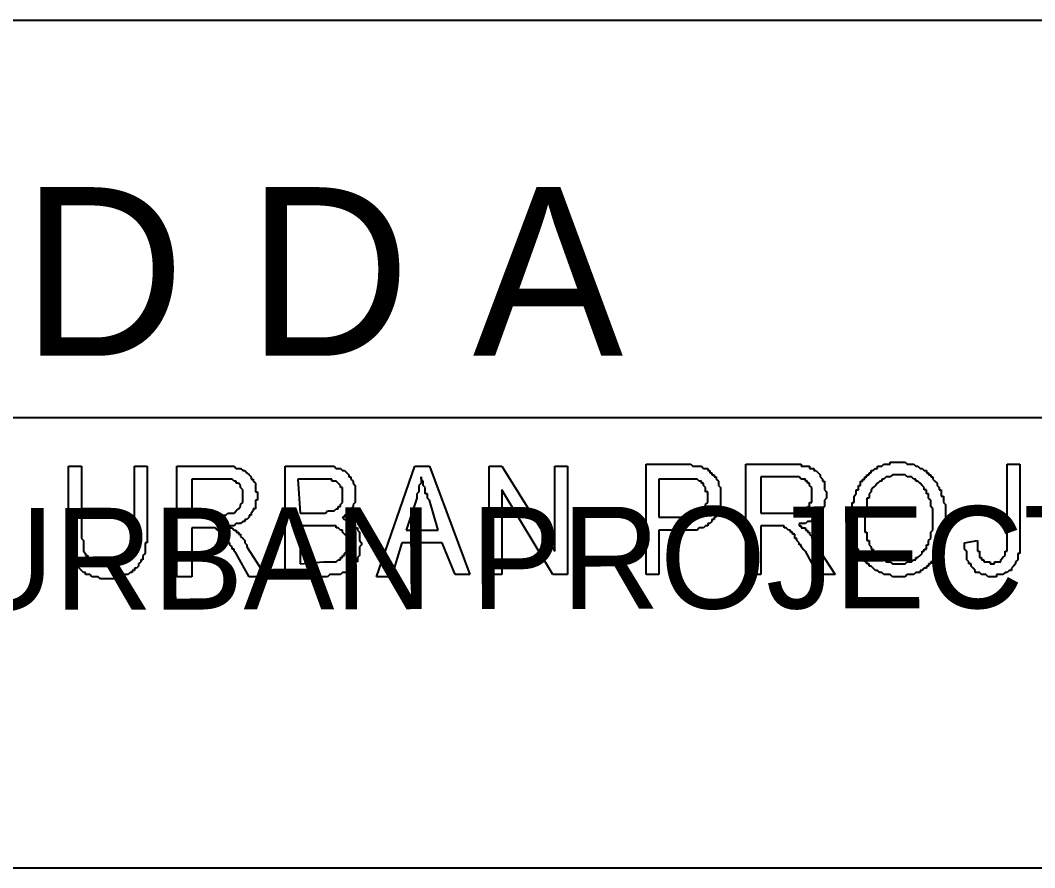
# Model space of a CAD drawing. Header units: millimetres. Extents: x 30 to 54214, y -4580 to 38782.
# Drawn here: x 48208 to 51019, y 36434 to 38782 of the extents above; entities that cross this region are included whole.
import ezdxf

# ---------------------------------------------------------------- set-up
doc = ezdxf.new("R2010")
doc.units = ezdxf.units.MM
doc.layers.add('A-ARCH-REF', color=8, linetype='CONTINUOUS')

msp = doc.modelspace()

# ---------------------------------------------------------------- linework, layer by layer
at = {"layer": 'A-ARCH-REF'}
for p, q in [((4121, 38781.7), (54214.3, 38781.7)), ((45617.3, 37681.3), (54214.3, 37681.3)), ((48341.8, 37369.4), (48341.8, 37546)), ((48341.8, 37546), (48377.1, 37546)), ((48377.1, 37546), (48377.1, 37369.4)), ((48524.2, 37546), (48559.5, 37546)), ((48524.2, 37369.4), (48524.2, 37546)), ((48559.5, 37546), (48559.5, 37369.4)), ((48641.9, 37240), (48641.9, 37546)), ((48641.9, 37546), (48765.4, 37546)), ((48765.4, 37546), (48771.3, 37546)), ((48771.3, 37546), (48777.2, 37546)), ((48777.2, 37546), (48783.1, 37546)), ((48783.1, 37546), (48789, 37546)), ((48789, 37546), (48794.9, 37546)), ((48794.9, 37546), (48800.7, 37546)), ((48800.7, 37546), (48806.6, 37540.1)), ((48806.6, 37540.1), (48812.5, 37540.1)), ((48812.5, 37540.1), (48818.4, 37540.1)), ((48818.4, 37540.1), (48824.3, 37534.2)), ((48824.3, 37534.2), (48830.2, 37534.2)), ((48830.2, 37534.2), (48836, 37528.3)), ((48942, 37240), (48942, 37546)), ((48942, 37546), (49047.9, 37546)), ((49047.9, 37546), (49053.8, 37546)), ((49053.8, 37546), (49059.6, 37546)), ((49059.6, 37546), (49065.5, 37546)), ((49065.5, 37546), (49071.4, 37546)), ((49071.4, 37546), (49077.3, 37546)), ((49077.3, 37546), (49083.2, 37540.1)), ((49083.2, 37540.1), (49089.1, 37540.1)), ((49089.1, 37540.1), (49095, 37540.1)), ((49095, 37540.1), (49100.8, 37534.2)), ((49100.8, 37534.2), (49106.7, 37534.2)), ((49106.7, 37534.2), (49112.6, 37528.3)), ((49195, 37240), (49300.9, 37546)), ((49300.9, 37546), (49342.1, 37546)), ((49342.1, 37546), (49453.9, 37245.9)), ((49506.9, 37245.9), (49506.9, 37546)), ((49506.9, 37546), (49542.2, 37546)), ((49542.2, 37546), (49689.3, 37310.6)), ((49689.3, 37310.6), (49689.3, 37546)), ((49689.3, 37546), (49724.6, 37546)), ((49724.6, 37546), (49724.6, 37245.9)), ((49942.3, 37245.9), (49942.3, 37551.9)), ((49942.3, 37551.9), (50042.3, 37551.9)), ((50042.3, 37551.9), (50048.2, 37551.9)), ((50048.2, 37551.9), (50054.1, 37551.9)), ((50054.1, 37551.9), (50060, 37551.9)), ((50060, 37551.9), (50065.9, 37551.9)), ((50065.9, 37551.9), (50071.8, 37546)), ((50071.8, 37546), (50077.6, 37546)), ((50077.6, 37546), (50083.5, 37546)), ((50083.5, 37546), (50089.4, 37546)), ((50089.4, 37546), (50095.3, 37546)), ((50095.3, 37546), (50101.2, 37540.1)), ((50101.2, 37540.1), (50107.1, 37540.1)), ((50107.1, 37540.1), (50112.9, 37540.1)), ((50112.9, 37540.1), (50112.9, 37534.2)), ((50112.9, 37534.2), (50118.8, 37534.2)), ((50118.8, 37534.2), (50118.8, 37528.3)), ((50218.9, 37245.9), (50218.9, 37551.9)), ((50218.9, 37551.9), (50342.4, 37551.9)), ((50342.4, 37551.9), (50348.3, 37551.9)), ((50348.3, 37551.9), (50354.2, 37551.9)), ((50354.2, 37551.9), (50360.1, 37551.9)), ((50360.1, 37551.9), (50366, 37551.9)), ((50366, 37551.9), (50371.9, 37551.9)), ((50371.9, 37551.9), (50371.9, 37546)), ((50371.9, 37546), (50377.7, 37546)), ((50377.7, 37546), (50383.6, 37546)), ((50383.6, 37546), (50389.5, 37546)), ((50389.5, 37546), (50395.4, 37546)), ((50395.4, 37546), (50395.4, 37540.1)), ((50395.4, 37540.1), (50401.3, 37540.1)), ((50401.3, 37540.1), (50407.2, 37540.1)), ((50407.2, 37540.1), (50407.2, 37534.2)), ((50407.2, 37534.2), (50413, 37534.2)), ((50413, 37534.2), (50418.9, 37528.3)), ((50566, 37528.3), (50566, 37534.2)), ((50566, 37534.2), (50571.9, 37534.2)), ((50571.9, 37534.2), (50577.8, 37540.1)), ((50577.8, 37540.1), (50583.7, 37540.1)), ((50583.7, 37540.1), (50583.7, 37546)), ((50583.7, 37546), (50589.6, 37546)), ((50589.6, 37546), (50595.5, 37546)), ((50595.5, 37546), (50601.3, 37551.9)), ((50601.3, 37551.9), (50607.2, 37551.9)), ((50607.2, 37551.9), (50613.1, 37551.9)), ((50613.1, 37551.9), (50619, 37551.9)), ((50619, 37551.9), (50619, 37557.7)), ((50619, 37557.7), (50624.9, 37557.7)), ((50624.9, 37557.7), (50630.8, 37557.7)), ((50630.8, 37557.7), (50636.7, 37557.7)), ((50636.7, 37557.7), (50642.5, 37557.7)), ((50642.5, 37557.7), (50648.4, 37557.7)), ((50648.4, 37557.7), (50654.3, 37557.7)), ((50654.3, 37557.7), (50660.2, 37557.7)), ((50660.2, 37557.7), (50666.1, 37551.9)), ((50666.1, 37551.9), (50672, 37551.9)), ((50672, 37551.9), (50677.8, 37551.9)), ((50677.8, 37551.9), (50683.7, 37551.9)), ((50683.7, 37551.9), (50689.6, 37546)), ((50689.6, 37546), (50695.5, 37546)), ((50695.5, 37546), (50701.4, 37540.1)), ((50701.4, 37540.1), (50707.3, 37540.1)), ((50707.3, 37540.1), (50713.1, 37534.2)), ((50713.1, 37534.2), (50719, 37534.2)), ((50719, 37534.2), (50719, 37528.3)), ((50942.6, 37340), (50942.6, 37551.9)), ((50942.6, 37551.9), (50977.9, 37551.9)), ((50977.9, 37551.9), (50977.9, 37345.9)), ((48765.4, 37510.7), (48683.1, 37510.7)), ((48683.1, 37510.7), (48683.1, 37410.6)), ((48771.3, 37510.7), (48765.4, 37510.7)), ((48777.2, 37510.7), (48771.3, 37510.7)), ((48783.1, 37510.7), (48777.2, 37510.7)), ((48789, 37510.7), (48783.1, 37510.7)), ((48794.9, 37510.7), (48789, 37510.7)), ((48800.7, 37504.8), (48794.9, 37510.7)), ((48806.6, 37504.8), (48800.7, 37504.8)), ((48806.6, 37498.9), (48806.6, 37504.8)), ((48836, 37528.3), (48841.9, 37522.4)), ((48841.9, 37522.4), (48847.8, 37516.5)), ((48847.8, 37516.5), (48847.8, 37510.7)), ((48847.8, 37510.7), (48853.7, 37510.7)), ((48853.7, 37510.7), (48853.7, 37504.8)), ((48853.7, 37504.8), (48859.6, 37498.9)), ((49036.1, 37510.7), (48977.3, 37510.7)), ((48977.3, 37510.7), (48983.2, 37416.5)), ((49042, 37510.7), (49036.1, 37510.7)), ((49047.9, 37510.7), (49042, 37510.7)), ((49053.8, 37510.7), (49047.9, 37510.7)), ((49059.6, 37510.7), (49053.8, 37510.7)), ((49065.5, 37510.7), (49059.6, 37510.7)), ((49071.4, 37510.7), (49065.5, 37510.7)), ((49071.4, 37504.8), (49071.4, 37510.7)), ((49077.3, 37504.8), (49071.4, 37504.8)), ((49083.2, 37504.8), (49077.3, 37504.8)), ((49089.1, 37498.9), (49083.2, 37504.8)), ((49112.6, 37528.3), (49118.5, 37522.4)), ((49118.5, 37522.4), (49118.5, 37516.5)), ((49118.5, 37516.5), (49124.4, 37516.5)), ((49124.4, 37516.5), (49124.4, 37510.7)), ((49124.4, 37510.7), (49130.3, 37504.8)), ((49130.3, 37504.8), (49130.3, 37498.9)), ((49318.6, 37510.7), (49318.6, 37516.5)), ((49318.6, 37516.5), (49318.6, 37510.7)), ((49324.4, 37504.8), (49318.6, 37510.7)), ((49318.6, 37510.7), (49318.6, 37504.8)), ((49318.6, 37504.8), (49318.6, 37498.9)), ((49324.4, 37498.9), (49324.4, 37504.8)), ((50048.2, 37510.7), (49977.6, 37510.7)), ((49977.6, 37510.7), (49977.6, 37404.7)), ((50054.1, 37510.7), (50048.2, 37510.7)), ((50060, 37510.7), (50054.1, 37510.7)), ((50065.9, 37510.7), (50060, 37510.7)), ((50071.8, 37510.7), (50065.9, 37510.7)), ((50077.6, 37510.7), (50071.8, 37510.7)), ((50083.5, 37510.7), (50077.6, 37510.7)), ((50089.4, 37504.8), (50083.5, 37510.7)), ((50095.3, 37504.8), (50089.4, 37504.8)), ((50095.3, 37498.9), (50095.3, 37504.8)), ((50118.8, 37528.3), (50124.7, 37528.3)), ((50124.7, 37528.3), (50124.7, 37522.4)), ((50124.7, 37522.4), (50130.6, 37522.4)), ((50130.6, 37522.4), (50130.6, 37516.5)), ((50130.6, 37516.5), (50136.5, 37516.5)), ((50136.5, 37516.5), (50136.5, 37510.7)), ((50136.5, 37510.7), (50142.4, 37504.8)), ((50142.4, 37504.8), (50142.4, 37498.9)), ((50342.4, 37516.5), (50260.1, 37516.5)), ((50260.1, 37516.5), (50260.1, 37416.5)), ((50348.3, 37516.5), (50342.4, 37516.5)), ((50354.2, 37516.5), (50348.3, 37516.5)), ((50360.1, 37516.5), (50354.2, 37516.5)), ((50366, 37516.5), (50360.1, 37516.5)), ((50371.9, 37510.7), (50366, 37516.5)), ((50377.7, 37510.7), (50371.9, 37510.7)), ((50383.6, 37510.7), (50377.7, 37510.7)), ((50383.6, 37504.8), (50383.6, 37510.7)), ((50389.5, 37504.8), (50383.6, 37504.8)), ((50389.5, 37498.9), (50389.5, 37504.8)), ((50418.9, 37528.3), (50424.8, 37522.4)), ((50424.8, 37522.4), (50424.8, 37516.5)), ((50424.8, 37516.5), (50430.7, 37510.7)), ((50430.7, 37510.7), (50430.7, 37504.8)), ((50430.7, 37504.8), (50436.6, 37504.8)), ((50436.6, 37504.8), (50436.6, 37498.9)), ((50536.6, 37498.9), (50536.6, 37504.8)), ((50536.6, 37504.8), (50542.5, 37504.8)), ((50542.5, 37504.8), (50542.5, 37510.7)), ((50542.5, 37510.7), (50548.4, 37510.7)), ((50548.4, 37510.7), (50548.4, 37516.5)), ((50548.4, 37516.5), (50554.3, 37516.5)), ((50554.3, 37516.5), (50554.3, 37522.4)), ((50554.3, 37522.4), (50560.2, 37522.4)), ((50560.2, 37522.4), (50560.2, 37528.3)), ((50560.2, 37528.3), (50566, 37528.3)), ((50589.6, 37504.8), (50583.7, 37498.9)), ((50595.5, 37504.8), (50589.6, 37504.8)), ((50601.3, 37510.7), (50595.5, 37510.7)), ((50595.5, 37510.7), (50595.5, 37504.8)), ((50607.2, 37516.5), (50601.3, 37510.7)), ((50613.1, 37516.5), (50607.2, 37516.5)), ((50619, 37516.5), (50613.1, 37516.5)), ((50624.9, 37522.4), (50619, 37516.5)), ((50630.8, 37522.4), (50624.9, 37522.4)), ((50636.7, 37522.4), (50630.8, 37522.4)), ((50642.5, 37522.4), (50636.7, 37522.4)), ((50648.4, 37522.4), (50642.5, 37522.4)), ((50654.3, 37522.4), (50648.4, 37522.4)), ((50660.2, 37522.4), (50654.3, 37522.4)), ((50666.1, 37516.5), (50660.2, 37522.4)), ((50672, 37516.5), (50666.1, 37516.5)), ((50677.8, 37516.5), (50672, 37516.5)), ((50683.7, 37510.7), (50677.8, 37516.5)), ((50689.6, 37510.7), (50683.7, 37510.7)), ((50689.6, 37504.8), (50689.6, 37510.7)), ((50695.5, 37504.8), (50689.6, 37504.8)), ((50701.4, 37498.9), (50695.5, 37504.8)), ((50719, 37528.3), (50724.9, 37528.3)), ((50724.9, 37528.3), (50724.9, 37522.4)), ((50724.9, 37522.4), (50730.8, 37522.4)), ((50730.8, 37522.4), (50730.8, 37516.5)), ((50730.8, 37516.5), (50736.7, 37516.5)), ((50736.7, 37516.5), (50736.7, 37510.7)), ((50736.7, 37510.7), (50742.6, 37504.8)), ((50742.6, 37504.8), (50748.5, 37498.9)), ((48812.5, 37498.9), (48806.6, 37498.9)), ((48818.4, 37493), (48812.5, 37498.9)), ((48818.4, 37487.1), (48818.4, 37493)), ((48824.3, 37481.2), (48818.4, 37487.1)), ((48824.3, 37475.4), (48824.3, 37481.2)), ((48824.3, 37469.5), (48824.3, 37475.4)), ((48859.6, 37498.9), (48859.6, 37493)), ((48859.6, 37493), (48859.6, 37487.1)), ((48859.6, 37487.1), (48859.6, 37481.2)), ((48859.6, 37481.2), (48859.6, 37475.4)), ((48859.6, 37475.4), (48865.5, 37475.4)), ((48865.5, 37475.4), (48865.5, 37469.5)), ((49095, 37493), (49089.1, 37498.9)), ((49095, 37487.1), (49095, 37493)), ((49100.8, 37487.1), (49095, 37487.1)), ((49100.8, 37481.2), (49100.8, 37487.1)), ((49100.8, 37475.4), (49100.8, 37481.2)), ((49100.8, 37469.5), (49100.8, 37475.4)), ((49130.3, 37498.9), (49136.1, 37493)), ((49136.1, 37493), (49136.1, 37487.1)), ((49136.1, 37487.1), (49136.1, 37481.2)), ((49136.1, 37481.2), (49136.1, 37475.4)), ((49136.1, 37475.4), (49136.1, 37469.5)), ((49312.7, 37475.4), (49306.8, 37469.5)), ((49318.6, 37498.9), (49312.7, 37493)), ((49312.7, 37493), (49312.7, 37487.1)), ((49312.7, 37487.1), (49312.7, 37481.2)), ((49312.7, 37481.2), (49312.7, 37475.4)), ((49324.4, 37493), (49324.4, 37498.9)), ((49330.3, 37487.1), (49324.4, 37493)), ((49330.3, 37481.2), (49330.3, 37487.1)), ((49330.3, 37475.4), (49330.3, 37481.2)), ((49330.3, 37469.5), (49330.3, 37475.4)), ((49683.4, 37245.9), (49542.2, 37481.2)), ((49542.2, 37481.2), (49542.2, 37245.9)), ((50101.2, 37498.9), (50095.3, 37498.9)), ((50101.2, 37493), (50101.2, 37498.9)), ((50107.1, 37487.1), (50101.2, 37493)), ((50107.1, 37481.2), (50107.1, 37487.1)), ((50107.1, 37475.4), (50107.1, 37481.2)), ((50112.9, 37475.4), (50107.1, 37475.4)), ((50112.9, 37469.5), (50112.9, 37475.4)), ((50142.4, 37498.9), (50142.4, 37493)), ((50142.4, 37493), (50148.2, 37487.1)), ((50148.2, 37487.1), (50148.2, 37481.2)), ((50148.2, 37481.2), (50148.2, 37475.4)), ((50148.2, 37475.4), (50148.2, 37469.5)), ((50395.4, 37498.9), (50389.5, 37498.9)), ((50395.4, 37493), (50395.4, 37498.9)), ((50401.3, 37487.1), (50395.4, 37493)), ((50401.3, 37481.2), (50401.3, 37487.1)), ((50401.3, 37475.4), (50401.3, 37481.2)), ((50401.3, 37469.5), (50401.3, 37475.4)), ((50436.6, 37498.9), (50436.6, 37493)), ((50436.6, 37493), (50436.6, 37487.1)), ((50436.6, 37487.1), (50436.6, 37481.2)), ((50436.6, 37481.2), (50442.5, 37475.4)), ((50442.5, 37475.4), (50442.5, 37469.5)), ((50524.8, 37475.4), (50524.8, 37481.2)), ((50524.8, 37481.2), (50530.7, 37481.2)), ((50524.8, 37469.5), (50524.8, 37475.4)), ((50530.7, 37487.1), (50530.7, 37493)), ((50530.7, 37493), (50536.6, 37493)), ((50530.7, 37481.2), (50530.7, 37487.1)), ((50536.6, 37493), (50536.6, 37498.9)), ((50566, 37475.4), (50560.2, 37469.5)), ((50571.9, 37487.1), (50566, 37481.2)), ((50566, 37481.2), (50566, 37475.4)), ((50577.8, 37493), (50571.9, 37487.1)), ((50583.7, 37498.9), (50577.8, 37493)), ((50707.3, 37493), (50701.4, 37498.9)), ((50713.1, 37487.1), (50707.3, 37493)), ((50713.1, 37481.2), (50713.1, 37487.1)), ((50719, 37481.2), (50713.1, 37481.2)), ((50719, 37475.4), (50719, 37481.2)), ((50719, 37469.5), (50719, 37475.4)), ((50748.5, 37498.9), (50748.5, 37493)), ((50748.5, 37493), (50754.3, 37487.1)), ((50754.3, 37487.1), (50754.3, 37481.2)), ((50754.3, 37481.2), (50760.2, 37481.2)), ((50760.2, 37481.2), (50760.2, 37475.4)), ((50760.2, 37475.4), (50760.2, 37469.5)), ((48818.4, 37440.1), (48824.3, 37445.9)), ((48824.3, 37463.6), (48824.3, 37469.5)), ((48824.3, 37457.7), (48824.3, 37463.6)), ((48824.3, 37451.8), (48824.3, 37457.7)), ((48824.3, 37445.9), (48824.3, 37451.8)), ((48865.5, 37451.8), (48859.6, 37451.8)), ((48859.6, 37451.8), (48859.6, 37445.9)), ((48859.6, 37445.9), (48859.6, 37440.1)), ((48865.5, 37469.5), (48865.5, 37463.6)), ((48865.5, 37463.6), (48865.5, 37457.7)), ((48865.5, 37457.7), (48865.5, 37451.8)), ((49095, 37440.1), (49100.8, 37445.9)), ((49100.8, 37463.6), (49100.8, 37469.5)), ((49100.8, 37457.7), (49100.8, 37463.6)), ((49100.8, 37451.8), (49100.8, 37457.7)), ((49100.8, 37445.9), (49100.8, 37451.8)), ((49136.1, 37445.9), (49130.3, 37440.1)), ((49136.1, 37469.5), (49136.1, 37463.6)), ((49136.1, 37463.6), (49136.1, 37457.7)), ((49136.1, 37457.7), (49136.1, 37451.8)), ((49136.1, 37451.8), (49136.1, 37445.9)), ((49306.8, 37457.7), (49277.4, 37369.4)), ((49306.8, 37469.5), (49306.8, 37463.6)), ((49306.8, 37463.6), (49306.8, 37457.7)), ((49336.2, 37469.5), (49330.3, 37469.5)), ((49336.2, 37463.6), (49336.2, 37469.5)), ((49336.2, 37457.7), (49336.2, 37463.6)), ((49342.1, 37451.8), (49336.2, 37457.7)), ((49365.6, 37369.4), (49342.1, 37451.8)), ((50107.1, 37440.1), (50112.9, 37445.9)), ((50112.9, 37463.6), (50112.9, 37469.5)), ((50112.9, 37457.7), (50112.9, 37463.6)), ((50112.9, 37451.8), (50112.9, 37457.7)), ((50112.9, 37445.9), (50112.9, 37451.8)), ((50148.2, 37469.5), (50148.2, 37463.6)), ((50148.2, 37463.6), (50148.2, 37457.7)), ((50148.2, 37457.7), (50148.2, 37451.8)), ((50148.2, 37451.8), (50148.2, 37445.9)), ((50148.2, 37445.9), (50148.2, 37440.1)), ((50395.4, 37440.1), (50395.4, 37445.9)), ((50395.4, 37445.9), (50401.3, 37445.9)), ((50401.3, 37463.6), (50401.3, 37469.5)), ((50401.3, 37457.7), (50401.3, 37463.6)), ((50401.3, 37451.8), (50401.3, 37457.7)), ((50401.3, 37445.9), (50401.3, 37451.8)), ((50442.5, 37457.7), (50436.6, 37451.8)), ((50436.6, 37451.8), (50436.6, 37445.9)), ((50436.6, 37445.9), (50436.6, 37440.1)), ((50442.5, 37469.5), (50442.5, 37463.6)), ((50442.5, 37463.6), (50442.5, 37457.7)), ((50513.1, 37440.1), (50513.1, 37445.9)), ((50513.1, 37445.9), (50519, 37445.9)), ((50519, 37463.6), (50524.8, 37469.5)), ((50519, 37457.7), (50519, 37463.6)), ((50519, 37451.8), (50519, 37457.7)), ((50519, 37445.9), (50519, 37451.8)), ((50560.2, 37457.7), (50554.3, 37457.7)), ((50554.3, 37457.7), (50554.3, 37451.8)), ((50554.3, 37451.8), (50554.3, 37445.9)), ((50554.3, 37445.9), (50554.3, 37440.1)), ((50560.2, 37469.5), (50560.2, 37463.6)), ((50560.2, 37463.6), (50560.2, 37457.7)), ((50724.9, 37469.5), (50719, 37469.5)), ((50724.9, 37463.6), (50724.9, 37469.5)), ((50724.9, 37457.7), (50724.9, 37463.6)), ((50730.8, 37451.8), (50724.9, 37457.7)), ((50730.8, 37445.9), (50730.8, 37451.8)), ((50730.8, 37440.1), (50730.8, 37445.9)), ((50760.2, 37469.5), (50760.2, 37463.6)), ((50760.2, 37463.6), (50766.1, 37463.6)), ((50766.1, 37463.6), (50766.1, 37457.7)), ((50766.1, 37457.7), (50766.1, 37451.8)), ((50766.1, 37451.8), (50766.1, 37445.9)), ((50766.1, 37445.9), (50772, 37440.1)), ((48800.7, 37416.5), (48806.6, 37422.4)), ((48806.6, 37422.4), (48812.5, 37428.3)), ((48812.5, 37428.3), (48818.4, 37434.2)), ((48818.4, 37434.2), (48818.4, 37440.1)), ((48853.7, 37422.4), (48847.8, 37416.5)), ((48859.6, 37428.3), (48853.7, 37428.3)), ((48853.7, 37428.3), (48853.7, 37422.4)), ((48859.6, 37440.1), (48859.6, 37434.2)), ((48859.6, 37434.2), (48859.6, 37428.3)), ((49053.8, 37416.5), (49059.6, 37422.4)), ((49059.6, 37422.4), (49065.5, 37422.4)), ((49065.5, 37422.4), (49071.4, 37422.4)), ((49071.4, 37422.4), (49077.3, 37422.4)), ((49077.3, 37422.4), (49083.2, 37428.3)), ((49083.2, 37428.3), (49089.1, 37428.3)), ((49089.1, 37428.3), (49089.1, 37434.2)), ((49089.1, 37434.2), (49095, 37434.2)), ((49095, 37434.2), (49095, 37440.1)), ((49124.4, 37422.4), (49118.5, 37422.4)), ((49118.5, 37422.4), (49118.5, 37416.5)), ((49130.3, 37434.2), (49124.4, 37428.3)), ((49124.4, 37428.3), (49124.4, 37422.4)), ((49130.3, 37440.1), (49130.3, 37434.2)), ((50095.3, 37416.5), (50101.2, 37422.4)), ((50101.2, 37428.3), (50107.1, 37434.2)), ((50101.2, 37422.4), (50101.2, 37428.3)), ((50107.1, 37434.2), (50107.1, 37440.1)), ((50148.2, 37434.2), (50142.4, 37428.3)), ((50142.4, 37428.3), (50142.4, 37422.4)), ((50142.4, 37422.4), (50142.4, 37416.5)), ((50148.2, 37440.1), (50148.2, 37434.2)), ((50366, 37416.5), (50371.9, 37422.4)), ((50371.9, 37422.4), (50377.7, 37422.4)), ((50377.7, 37422.4), (50383.6, 37428.3)), ((50383.6, 37428.3), (50389.5, 37428.3)), ((50389.5, 37428.3), (50389.5, 37434.2)), ((50389.5, 37434.2), (50395.4, 37434.2)), ((50395.4, 37434.2), (50395.4, 37440.1)), ((50430.7, 37422.4), (50424.8, 37422.4)), ((50424.8, 37422.4), (50424.8, 37416.5)), ((50436.6, 37434.2), (50430.7, 37428.3)), ((50430.7, 37428.3), (50430.7, 37422.4)), ((50436.6, 37440.1), (50436.6, 37434.2)), ((50513.1, 37434.2), (50513.1, 37440.1)), ((50513.1, 37428.3), (50513.1, 37434.2)), ((50513.1, 37422.4), (50513.1, 37428.3)), ((50513.1, 37416.5), (50513.1, 37422.4)), ((50554.3, 37434.2), (50548.4, 37428.3)), ((50548.4, 37428.3), (50548.4, 37422.4)), ((50548.4, 37422.4), (50548.4, 37416.5)), ((50554.3, 37440.1), (50554.3, 37434.2)), ((50730.8, 37434.2), (50730.8, 37440.1)), ((50736.7, 37428.3), (50730.8, 37434.2)), ((50736.7, 37422.4), (50736.7, 37428.3)), ((50736.7, 37416.5), (50736.7, 37422.4)), ((50772, 37440.1), (50772, 37434.2)), ((50772, 37434.2), (50772, 37428.3)), ((50772, 37428.3), (50772, 37422.4)), ((50772, 37422.4), (50772, 37416.5)), ((48683.1, 37410.6), (48759.5, 37410.6)), ((48759.5, 37410.6), (48765.4, 37410.6)), ((48765.4, 37410.6), (48771.3, 37410.6)), ((48771.3, 37410.6), (48777.2, 37410.6)), ((48777.2, 37410.6), (48783.1, 37416.5)), ((48783.1, 37416.5), (48789, 37416.5)), ((48789, 37416.5), (48794.9, 37416.5)), ((48794.9, 37416.5), (48800.7, 37416.5)), ((48824.3, 37393), (48818.4, 37387.1)), ((48830.2, 37393), (48824.3, 37393)), ((48836, 37398.9), (48830.2, 37398.9)), ((48830.2, 37398.9), (48830.2, 37393)), ((48841.9, 37404.7), (48836, 37398.9)), ((48847.8, 37410.6), (48841.9, 37410.6)), ((48841.9, 37410.6), (48841.9, 37404.7)), ((48847.8, 37416.5), (48847.8, 37410.6)), ((48983.2, 37416.5), (49042, 37416.5)), ((49042, 37416.5), (49047.9, 37416.5)), ((49047.9, 37416.5), (49053.8, 37416.5)), ((49106.7, 37404.7), (49100.8, 37404.7)), ((49100.8, 37404.7), (49106.7, 37398.9)), ((49112.6, 37410.6), (49106.7, 37410.6)), ((49106.7, 37410.6), (49106.7, 37404.7)), ((49106.7, 37398.9), (49112.6, 37398.9)), ((49118.5, 37416.5), (49112.6, 37416.5)), ((49112.6, 37416.5), (49112.6, 37410.6)), ((49112.6, 37398.9), (49118.5, 37398.9)), ((49118.5, 37398.9), (49118.5, 37393)), ((49118.5, 37393), (49124.4, 37393)), ((49124.4, 37393), (49124.4, 37387.1)), ((49977.6, 37404.7), (50048.2, 37404.7)), ((50048.2, 37404.7), (50054.1, 37404.7)), ((50054.1, 37404.7), (50060, 37404.7)), ((50060, 37404.7), (50065.9, 37404.7)), ((50065.9, 37404.7), (50071.8, 37404.7)), ((50071.8, 37404.7), (50077.6, 37410.6)), ((50077.6, 37410.6), (50083.5, 37410.6)), ((50083.5, 37410.6), (50089.4, 37410.6)), ((50089.4, 37410.6), (50089.4, 37416.5)), ((50089.4, 37416.5), (50095.3, 37416.5)), ((50124.7, 37393), (50118.8, 37387.1)), ((50130.6, 37398.9), (50124.7, 37398.9)), ((50124.7, 37398.9), (50124.7, 37393)), ((50136.5, 37404.7), (50130.6, 37404.7)), ((50130.6, 37404.7), (50130.6, 37398.9)), ((50142.4, 37416.5), (50136.5, 37410.6)), ((50136.5, 37410.6), (50136.5, 37404.7)), ((50260.1, 37416.5), (50336.5, 37416.5)), ((50336.5, 37416.5), (50342.4, 37416.5)), ((50342.4, 37416.5), (50348.3, 37416.5)), ((50348.3, 37416.5), (50354.2, 37416.5)), ((50354.2, 37416.5), (50360.1, 37416.5)), ((50360.1, 37416.5), (50366, 37416.5)), ((50389.5, 37393), (50383.6, 37387.1)), ((50395.4, 37393), (50389.5, 37393)), ((50401.3, 37393), (50395.4, 37393)), ((50407.2, 37398.9), (50401.3, 37398.9)), ((50401.3, 37398.9), (50401.3, 37393)), ((50413, 37404.7), (50407.2, 37398.9)), ((50418.9, 37410.6), (50413, 37404.7)), ((50424.8, 37416.5), (50418.9, 37410.6)), ((50513.1, 37410.6), (50513.1, 37416.5)), ((50513.1, 37404.7), (50513.1, 37410.6)), ((50513.1, 37398.9), (50513.1, 37404.7)), ((50513.1, 37393), (50513.1, 37398.9)), ((50513.1, 37387.1), (50513.1, 37393)), ((50548.4, 37416.5), (50548.4, 37410.6)), ((50548.4, 37410.6), (50548.4, 37404.7)), ((50548.4, 37404.7), (50548.4, 37398.9)), ((50548.4, 37398.9), (50548.4, 37393)), ((50548.4, 37393), (50548.4, 37387.1)), ((50736.7, 37410.6), (50736.7, 37416.5)), ((50736.7, 37404.7), (50736.7, 37410.6)), ((50736.7, 37398.9), (50736.7, 37404.7)), ((50736.7, 37393), (50736.7, 37398.9)), ((50736.7, 37387.1), (50736.7, 37393)), ((50772, 37416.5), (50772, 37410.6)), ((50772, 37410.6), (50772, 37404.7)), ((50772, 37404.7), (50772, 37398.9)), ((50772, 37398.9), (50772, 37393)), ((50772, 37393), (50772, 37387.1)), ((48341.8, 37363.6), (48341.8, 37369.4)), ((48341.8, 37357.7), (48341.8, 37363.6)), ((48377.1, 37369.4), (48377.1, 37363.6)), ((48377.1, 37363.6), (48377.1, 37357.7)), ((48524.2, 37363.6), (48524.2, 37369.4)), ((48524.2, 37357.7), (48524.2, 37363.6)), ((48559.5, 37369.4), (48559.5, 37363.6)), ((48559.5, 37363.6), (48559.5, 37357.7)), ((48724.2, 37375.3), (48683.1, 37375.3)), ((48683.1, 37375.3), (48683.1, 37240)), ((48730.1, 37375.3), (48724.2, 37375.3)), ((48736, 37375.3), (48730.1, 37375.3)), ((48741.9, 37375.3), (48736, 37375.3)), ((48747.8, 37375.3), (48741.9, 37375.3)), ((48753.7, 37369.4), (48747.8, 37375.3)), ((48759.5, 37369.4), (48753.7, 37369.4)), ((48759.5, 37363.6), (48759.5, 37369.4)), ((48765.4, 37363.6), (48759.5, 37363.6)), ((48771.3, 37357.7), (48765.4, 37363.6)), ((48794.9, 37381.2), (48789, 37381.2)), ((48789, 37381.2), (48789, 37375.3)), ((48789, 37375.3), (48794.9, 37375.3)), ((48800.7, 37381.2), (48794.9, 37381.2)), ((48794.9, 37375.3), (48800.7, 37369.4)), ((48806.6, 37387.1), (48800.7, 37381.2)), ((48800.7, 37369.4), (48806.6, 37369.4)), ((48812.5, 37387.1), (48806.6, 37387.1)), ((48806.6, 37369.4), (48806.6, 37363.6)), ((48806.6, 37363.6), (48812.5, 37363.6)), ((48818.4, 37387.1), (48812.5, 37387.1)), ((48812.5, 37363.6), (48812.5, 37357.7)), ((49042, 37381.2), (48983.2, 37381.2)), ((48983.2, 37381.2), (48983.2, 37275.3)), ((49047.9, 37381.2), (49042, 37381.2)), ((49053.8, 37381.2), (49047.9, 37381.2)), ((49059.6, 37381.2), (49053.8, 37381.2)), ((49065.5, 37381.2), (49059.6, 37381.2)), ((49071.4, 37381.2), (49065.5, 37381.2)), ((49077.3, 37381.2), (49071.4, 37381.2)), ((49083.2, 37381.2), (49077.3, 37381.2)), ((49083.2, 37375.3), (49083.2, 37381.2)), ((49089.1, 37375.3), (49083.2, 37375.3)), ((49095, 37369.4), (49089.1, 37375.3)), ((49100.8, 37369.4), (49095, 37369.4)), ((49100.8, 37363.6), (49100.8, 37369.4)), ((49106.7, 37357.7), (49100.8, 37363.6)), ((49124.4, 37387.1), (49130.3, 37387.1)), ((49130.3, 37387.1), (49130.3, 37381.2)), ((49130.3, 37381.2), (49136.1, 37381.2)), ((49136.1, 37381.2), (49136.1, 37375.3)), ((49136.1, 37375.3), (49142, 37375.3)), ((49142, 37375.3), (49142, 37369.4)), ((49142, 37369.4), (49147.9, 37363.6)), ((49147.9, 37363.6), (49147.9, 37357.7)), ((49277.4, 37369.4), (49365.6, 37369.4)), ((50048.2, 37369.4), (49977.6, 37369.4)), ((49977.6, 37369.4), (49977.6, 37245.9)), ((50054.1, 37369.4), (50048.2, 37369.4)), ((50060, 37369.4), (50054.1, 37369.4)), ((50065.9, 37369.4), (50060, 37369.4)), ((50071.8, 37369.4), (50065.9, 37369.4)), ((50077.6, 37369.4), (50071.8, 37369.4)), ((50083.5, 37369.4), (50077.6, 37369.4)), ((50089.4, 37375.3), (50083.5, 37369.4)), ((50095.3, 37375.3), (50089.4, 37375.3)), ((50101.2, 37375.3), (50095.3, 37375.3)), ((50107.1, 37381.2), (50101.2, 37375.3)), ((50112.9, 37381.2), (50107.1, 37381.2)), ((50118.8, 37387.1), (50112.9, 37387.1)), ((50112.9, 37387.1), (50112.9, 37381.2)), ((50301.2, 37381.2), (50260.1, 37381.2)), ((50260.1, 37381.2), (50260.1, 37245.9)), ((50307.1, 37381.2), (50301.2, 37381.2)), ((50313, 37381.2), (50307.1, 37381.2)), ((50318.9, 37381.2), (50313, 37381.2)), ((50324.8, 37381.2), (50318.9, 37381.2)), ((50324.8, 37375.3), (50324.8, 37381.2)), ((50330.7, 37375.3), (50324.8, 37375.3)), ((50336.5, 37369.4), (50330.7, 37375.3)), ((50342.4, 37369.4), (50336.5, 37369.4)), ((50342.4, 37363.6), (50342.4, 37369.4)), ((50348.3, 37363.6), (50342.4, 37363.6)), ((50348.3, 37357.7), (50348.3, 37363.6)), ((50371.9, 37387.1), (50366, 37387.1)), ((50366, 37387.1), (50366, 37381.2)), ((50366, 37381.2), (50371.9, 37381.2)), ((50377.7, 37387.1), (50371.9, 37387.1)), ((50371.9, 37381.2), (50371.9, 37375.3)), ((50371.9, 37375.3), (50377.7, 37375.3)), ((50383.6, 37387.1), (50377.7, 37387.1)), ((50377.7, 37375.3), (50383.6, 37375.3)), ((50383.6, 37375.3), (50383.6, 37369.4)), ((50383.6, 37369.4), (50389.5, 37369.4)), ((50389.5, 37369.4), (50389.5, 37363.6)), ((50389.5, 37363.6), (50395.4, 37363.6)), ((50395.4, 37363.6), (50395.4, 37357.7)), ((50513.1, 37381.2), (50513.1, 37387.1)), ((50513.1, 37375.3), (50513.1, 37381.2)), ((50513.1, 37369.4), (50513.1, 37375.3)), ((50513.1, 37363.6), (50513.1, 37369.4)), ((50513.1, 37357.7), (50513.1, 37363.6)), ((50548.4, 37387.1), (50548.4, 37381.2)), ((50548.4, 37381.2), (50548.4, 37375.3)), ((50548.4, 37375.3), (50548.4, 37369.4)), ((50548.4, 37369.4), (50548.4, 37363.6)), ((50548.4, 37363.6), (50554.3, 37363.6)), ((50554.3, 37363.6), (50554.3, 37357.7)), ((50730.8, 37363.6), (50736.7, 37369.4)), ((50730.8, 37357.7), (50730.8, 37363.6)), ((50736.7, 37381.2), (50736.7, 37387.1)), ((50736.7, 37375.3), (50736.7, 37381.2)), ((50736.7, 37369.4), (50736.7, 37375.3)), ((50772, 37387.1), (50772, 37381.2)), ((50772, 37381.2), (50772, 37375.3)), ((50772, 37375.3), (50772, 37369.4)), ((50772, 37369.4), (50772, 37363.6)), ((50772, 37363.6), (50772, 37357.7)), ((48341.8, 37351.8), (48341.8, 37357.7)), ((48341.8, 37345.9), (48341.8, 37351.8)), ((48341.8, 37340), (48341.8, 37345.9)), ((48341.8, 37334.1), (48341.8, 37340)), ((48347.6, 37328.2), (48341.8, 37334.1)), ((48377.1, 37357.7), (48377.1, 37351.8)), ((48377.1, 37351.8), (48377.1, 37345.9)), ((48377.1, 37345.9), (48382.9, 37340)), ((48382.9, 37340), (48382.9, 37334.1)), ((48382.9, 37334.1), (48382.9, 37328.2)), ((48518.3, 37345.9), (48524.2, 37351.8)), ((48518.3, 37340), (48518.3, 37345.9)), ((48518.3, 37334.1), (48518.3, 37340)), ((48518.3, 37328.2), (48518.3, 37334.1)), ((48524.2, 37351.8), (48524.2, 37357.7)), ((48559.5, 37334.1), (48553.6, 37334.1)), ((48553.6, 37334.1), (48553.6, 37328.2)), ((48559.5, 37357.7), (48559.5, 37351.8)), ((48559.5, 37351.8), (48559.5, 37345.9)), ((48559.5, 37345.9), (48559.5, 37340)), ((48559.5, 37340), (48559.5, 37334.1)), ((48777.2, 37351.8), (48771.3, 37357.7)), ((48777.2, 37345.9), (48777.2, 37351.8)), ((48783.1, 37340), (48777.2, 37345.9)), ((48783.1, 37334.1), (48783.1, 37340)), ((48789, 37334.1), (48783.1, 37334.1)), ((48789, 37328.2), (48789, 37334.1)), ((48812.5, 37357.7), (48818.4, 37357.7)), ((48818.4, 37357.7), (48818.4, 37351.8)), ((48818.4, 37351.8), (48824.3, 37345.9)), ((48824.3, 37345.9), (48830.2, 37340)), ((48830.2, 37340), (48830.2, 37334.1)), ((48830.2, 37334.1), (48836, 37328.2)), ((49112.6, 37351.8), (49106.7, 37357.7)), ((49112.6, 37345.9), (49112.6, 37351.8)), ((49112.6, 37340), (49112.6, 37345.9)), ((49112.6, 37334.1), (49112.6, 37340)), ((49112.6, 37328.2), (49112.6, 37334.1)), ((49147.9, 37357.7), (49147.9, 37351.8)), ((49147.9, 37351.8), (49147.9, 37345.9)), ((49147.9, 37345.9), (49147.9, 37340)), ((49147.9, 37340), (49153.8, 37334.1)), ((49153.8, 37334.1), (49153.8, 37328.2)), ((49265.6, 37334.1), (49236.2, 37240)), ((49377.4, 37334.1), (49265.6, 37334.1)), ((49412.7, 37245.9), (49377.4, 37334.1)), ((50354.2, 37357.7), (50348.3, 37357.7)), ((50354.2, 37351.8), (50354.2, 37357.7)), ((50354.2, 37345.9), (50354.2, 37351.8)), ((50360.1, 37345.9), (50354.2, 37345.9)), ((50360.1, 37340), (50360.1, 37345.9)), ((50366, 37334.1), (50360.1, 37340)), ((50366, 37328.2), (50366, 37334.1)), ((50395.4, 37357.7), (50401.3, 37351.8)), ((50401.3, 37351.8), (50401.3, 37345.9)), ((50401.3, 37345.9), (50407.2, 37345.9)), ((50407.2, 37345.9), (50407.2, 37340)), ((50407.2, 37340), (50413, 37334.1)), ((50413, 37334.1), (50413, 37328.2)), ((50513.1, 37351.8), (50513.1, 37357.7)), ((50519, 37351.8), (50513.1, 37351.8)), ((50519, 37345.9), (50519, 37351.8)), ((50519, 37340), (50519, 37345.9)), ((50519, 37334.1), (50519, 37340)), ((50524.8, 37328.2), (50519, 37334.1)), ((50554.3, 37357.7), (50554.3, 37351.8)), ((50554.3, 37351.8), (50554.3, 37345.9)), ((50554.3, 37345.9), (50554.3, 37340)), ((50554.3, 37340), (50560.2, 37340)), ((50560.2, 37340), (50560.2, 37334.1)), ((50560.2, 37334.1), (50560.2, 37328.2)), ((50724.9, 37340), (50730.8, 37345.9)), ((50724.9, 37334.1), (50724.9, 37340)), ((50724.9, 37328.2), (50724.9, 37334.1)), ((50730.8, 37351.8), (50730.8, 37357.7)), ((50730.8, 37345.9), (50730.8, 37351.8)), ((50766.1, 37334.1), (50760.2, 37328.2)), ((50772, 37357.7), (50766.1, 37351.8)), ((50766.1, 37351.8), (50766.1, 37345.9)), ((50766.1, 37345.9), (50766.1, 37340)), ((50766.1, 37340), (50766.1, 37334.1)), ((50824.9, 37334.1), (50860.3, 37340)), ((50824.9, 37328.2), (50824.9, 37334.1)), ((50860.3, 37340), (50860.3, 37334.1)), ((50860.3, 37334.1), (50860.3, 37328.2)), ((50942.6, 37334.1), (50942.6, 37340)), ((50942.6, 37328.2), (50942.6, 37334.1)), ((50977.9, 37345.9), (50977.9, 37340)), ((50977.9, 37340), (50977.9, 37334.1)), ((50977.9, 37334.1), (50977.9, 37328.2)), ((48347.6, 37322.4), (48347.6, 37328.2)), ((48347.6, 37316.5), (48347.6, 37322.4)), ((48347.6, 37310.6), (48347.6, 37316.5)), ((48347.6, 37304.7), (48347.6, 37310.6)), ((48382.9, 37328.2), (48382.9, 37322.4)), ((48382.9, 37322.4), (48382.9, 37316.5)), ((48382.9, 37316.5), (48382.9, 37310.6)), ((48382.9, 37310.6), (48388.8, 37304.7)), ((48512.4, 37310.6), (48518.3, 37316.5)), ((48512.4, 37304.7), (48512.4, 37310.6)), ((48518.3, 37322.4), (48518.3, 37328.2)), ((48518.3, 37316.5), (48518.3, 37322.4)), ((48553.6, 37328.2), (48553.6, 37322.4)), ((48553.6, 37322.4), (48553.6, 37316.5)), ((48553.6, 37316.5), (48553.6, 37310.6)), ((48553.6, 37310.6), (48553.6, 37304.7)), ((48794.9, 37322.4), (48789, 37328.2)), ((48794.9, 37316.5), (48794.9, 37322.4)), ((48800.7, 37316.5), (48794.9, 37316.5)), ((48800.7, 37310.6), (48800.7, 37316.5)), ((48806.6, 37304.7), (48800.7, 37310.6)), ((48836, 37328.2), (48836, 37322.4)), ((48836, 37322.4), (48889, 37240)), ((49106.7, 37304.7), (49112.6, 37310.6)), ((49112.6, 37322.4), (49112.6, 37328.2)), ((49112.6, 37316.5), (49112.6, 37322.4)), ((49112.6, 37310.6), (49112.6, 37316.5)), ((49153.8, 37328.2), (49147.9, 37322.4)), ((49147.9, 37322.4), (49147.9, 37316.5)), ((49147.9, 37316.5), (49147.9, 37310.6)), ((49147.9, 37310.6), (49147.9, 37304.7)), ((50371.9, 37328.2), (50366, 37328.2)), ((50371.9, 37322.4), (50371.9, 37328.2)), ((50377.7, 37316.5), (50371.9, 37322.4)), ((50383.6, 37310.6), (50377.7, 37316.5)), ((50418.9, 37245.9), (50383.6, 37310.6)), ((50413, 37328.2), (50466, 37245.9)), ((50524.8, 37322.4), (50524.8, 37328.2)), ((50524.8, 37316.5), (50524.8, 37322.4)), ((50530.7, 37316.5), (50524.8, 37316.5)), ((50530.7, 37310.6), (50530.7, 37316.5)), ((50536.6, 37304.7), (50530.7, 37310.6)), ((50560.2, 37328.2), (50566, 37322.4)), ((50566, 37322.4), (50566, 37316.5)), ((50566, 37316.5), (50571.9, 37316.5)), ((50571.9, 37316.5), (50571.9, 37310.6)), ((50571.9, 37310.6), (50577.8, 37304.7)), ((50707.3, 37304.7), (50707.3, 37310.6)), ((50707.3, 37310.6), (50713.1, 37310.6)), ((50713.1, 37310.6), (50713.1, 37316.5)), ((50713.1, 37316.5), (50719, 37316.5)), ((50719, 37322.4), (50719, 37328.2)), ((50719, 37328.2), (50724.9, 37328.2)), ((50719, 37316.5), (50719, 37322.4)), ((50754.3, 37310.6), (50748.5, 37304.7)), ((50760.2, 37316.5), (50754.3, 37316.5)), ((50754.3, 37316.5), (50754.3, 37310.6)), ((50760.2, 37328.2), (50760.2, 37322.4)), ((50760.2, 37322.4), (50760.2, 37316.5)), ((50824.9, 37322.4), (50824.9, 37328.2)), ((50824.9, 37316.5), (50824.9, 37322.4)), ((50830.8, 37310.6), (50824.9, 37316.5)), ((50830.8, 37304.7), (50830.8, 37310.6)), ((50860.3, 37328.2), (50860.3, 37322.4)), ((50860.3, 37322.4), (50860.3, 37316.5)), ((50860.3, 37316.5), (50860.3, 37310.6)), ((50860.3, 37310.6), (50866.1, 37310.6)), ((50866.1, 37310.6), (50866.1, 37304.7)), ((50936.8, 37304.7), (50936.8, 37310.6)), ((50936.8, 37310.6), (50942.6, 37310.6)), ((50942.6, 37322.4), (50942.6, 37328.2)), ((50942.6, 37316.5), (50942.6, 37322.4)), ((50942.6, 37310.6), (50942.6, 37316.5)), ((50977.9, 37328.2), (50977.9, 37322.4)), ((50977.9, 37322.4), (50977.9, 37316.5)), ((50977.9, 37316.5), (50977.9, 37310.6)), ((50977.9, 37310.6), (50977.9, 37304.7)), ((48353.5, 37298.8), (48347.6, 37304.7)), ((48353.5, 37292.9), (48353.5, 37298.8)), ((48353.5, 37287.1), (48353.5, 37292.9)), ((48359.4, 37287.1), (48353.5, 37287.1)), ((48359.4, 37281.2), (48359.4, 37287.1)), ((48359.4, 37275.3), (48359.4, 37281.2)), ((48388.8, 37304.7), (48388.8, 37298.8)), ((48388.8, 37298.8), (48394.7, 37298.8)), ((48394.7, 37298.8), (48394.7, 37292.9)), ((48394.7, 37292.9), (48400.6, 37292.9)), ((48400.6, 37292.9), (48400.6, 37287.1)), ((48400.6, 37287.1), (48406.5, 37287.1)), ((48406.5, 37287.1), (48406.5, 37281.2)), ((48406.5, 37281.2), (48412.4, 37281.2)), ((48412.4, 37281.2), (48418.3, 37275.3)), ((48483, 37275.3), (48488.9, 37281.2)), ((48488.9, 37281.2), (48494.8, 37281.2)), ((48494.8, 37281.2), (48494.8, 37287.1)), ((48494.8, 37287.1), (48500.6, 37287.1)), ((48500.6, 37287.1), (48506.5, 37292.9)), ((48506.5, 37292.9), (48506.5, 37298.8)), ((48506.5, 37298.8), (48512.4, 37298.8)), ((48512.4, 37298.8), (48512.4, 37304.7)), ((48541.8, 37281.2), (48535.9, 37275.3)), ((48547.7, 37287.1), (48541.8, 37287.1)), ((48541.8, 37287.1), (48541.8, 37281.2)), ((48553.6, 37304.7), (48547.7, 37298.8)), ((48547.7, 37298.8), (48547.7, 37292.9)), ((48547.7, 37292.9), (48547.7, 37287.1)), ((48841.9, 37240), (48806.6, 37304.7)), ((48983.2, 37275.3), (49047.9, 37281.2)), ((49047.9, 37281.2), (49053.8, 37281.2)), ((49053.8, 37281.2), (49059.6, 37281.2)), ((49059.6, 37281.2), (49065.5, 37281.2)), ((49065.5, 37281.2), (49071.4, 37281.2)), ((49071.4, 37281.2), (49077.3, 37281.2)), ((49077.3, 37281.2), (49083.2, 37281.2)), ((49083.2, 37281.2), (49089.1, 37287.1)), ((49089.1, 37287.1), (49095, 37287.1)), ((49095, 37287.1), (49095, 37292.9)), ((49095, 37292.9), (49100.8, 37292.9)), ((49100.8, 37292.9), (49100.8, 37298.8)), ((49100.8, 37298.8), (49106.7, 37298.8)), ((49106.7, 37298.8), (49106.7, 37304.7)), ((49142, 37281.2), (49136.1, 37281.2)), ((49136.1, 37281.2), (49136.1, 37275.3)), ((49147.9, 37298.8), (49142, 37292.9)), ((49142, 37292.9), (49142, 37287.1)), ((49142, 37287.1), (49142, 37281.2)), ((49147.9, 37304.7), (49147.9, 37298.8)), ((50536.6, 37298.8), (50536.6, 37304.7)), ((50542.5, 37292.9), (50536.6, 37298.8)), ((50542.5, 37287.1), (50542.5, 37292.9)), ((50548.4, 37287.1), (50542.5, 37287.1)), ((50548.4, 37281.2), (50548.4, 37287.1)), ((50554.3, 37281.2), (50548.4, 37281.2)), ((50554.3, 37275.3), (50554.3, 37281.2)), ((50577.8, 37304.7), (50583.7, 37298.8)), ((50583.7, 37298.8), (50589.6, 37298.8)), ((50589.6, 37298.8), (50589.6, 37292.9)), ((50589.6, 37292.9), (50595.5, 37292.9)), ((50595.5, 37292.9), (50595.5, 37287.1)), ((50595.5, 37287.1), (50601.3, 37287.1)), ((50601.3, 37287.1), (50607.2, 37281.2)), ((50607.2, 37281.2), (50613.1, 37281.2)), ((50613.1, 37281.2), (50619, 37281.2)), ((50619, 37281.2), (50624.9, 37275.3)), ((50660.2, 37275.3), (50666.1, 37281.2)), ((50666.1, 37281.2), (50672, 37281.2)), ((50672, 37281.2), (50677.8, 37281.2)), ((50677.8, 37281.2), (50683.7, 37287.1)), ((50683.7, 37287.1), (50689.6, 37287.1)), ((50689.6, 37287.1), (50689.6, 37292.9)), ((50689.6, 37292.9), (50695.5, 37292.9)), ((50695.5, 37292.9), (50701.4, 37298.8)), ((50701.4, 37298.8), (50707.3, 37304.7)), ((50736.7, 37281.2), (50730.8, 37281.2)), ((50730.8, 37281.2), (50730.8, 37275.3)), ((50742.6, 37287.1), (50736.7, 37287.1)), ((50736.7, 37287.1), (50736.7, 37281.2)), ((50748.5, 37298.8), (50742.6, 37292.9)), ((50742.6, 37292.9), (50742.6, 37287.1)), ((50748.5, 37304.7), (50748.5, 37298.8)), ((50830.8, 37298.8), (50830.8, 37304.7)), ((50830.8, 37292.9), (50830.8, 37298.8)), ((50830.8, 37287.1), (50830.8, 37292.9)), ((50836.7, 37281.2), (50830.8, 37287.1)), ((50836.7, 37275.3), (50836.7, 37281.2)), ((50866.1, 37304.7), (50866.1, 37298.8)), ((50866.1, 37298.8), (50866.1, 37292.9)), ((50866.1, 37292.9), (50872, 37292.9)), ((50872, 37292.9), (50872, 37287.1)), ((50872, 37287.1), (50877.9, 37287.1)), ((50877.9, 37287.1), (50877.9, 37281.2)), ((50877.9, 37281.2), (50883.8, 37281.2)), ((50883.8, 37281.2), (50889.7, 37281.2)), ((50889.7, 37281.2), (50895.6, 37281.2)), ((50895.6, 37281.2), (50895.6, 37275.3)), ((50907.3, 37275.3), (50907.3, 37281.2)), ((50907.3, 37281.2), (50913.2, 37281.2)), ((50913.2, 37281.2), (50919.1, 37281.2)), ((50919.1, 37281.2), (50925, 37281.2)), ((50925, 37287.1), (50930.9, 37292.9)), ((50925, 37281.2), (50925, 37287.1)), ((50930.9, 37292.9), (50936.8, 37298.8)), ((50936.8, 37298.8), (50936.8, 37304.7)), ((50972.1, 37287.1), (50966.2, 37281.2)), ((50966.2, 37281.2), (50966.2, 37275.3)), ((50977.9, 37304.7), (50972.1, 37304.7)), ((50972.1, 37304.7), (50972.1, 37298.8)), ((50972.1, 37298.8), (50972.1, 37292.9)), ((50972.1, 37292.9), (50972.1, 37287.1)), ((48365.3, 37275.3), (48359.4, 37275.3)), ((48365.3, 37269.4), (48365.3, 37275.3)), ((48371.2, 37263.5), (48365.3, 37269.4)), ((48377.1, 37257.6), (48371.2, 37263.5)), ((48382.9, 37251.8), (48377.1, 37257.6)), ((48388.8, 37251.8), (48382.9, 37251.8)), ((48388.8, 37245.9), (48388.8, 37251.8)), ((48418.3, 37275.3), (48424.1, 37275.3)), ((48424.1, 37275.3), (48430, 37275.3)), ((48430, 37275.3), (48435.9, 37275.3)), ((48435.9, 37275.3), (48441.8, 37269.4)), ((48441.8, 37269.4), (48447.7, 37269.4)), ((48447.7, 37269.4), (48453.6, 37269.4)), ((48453.6, 37269.4), (48459.4, 37269.4)), ((48459.4, 37269.4), (48459.4, 37275.3)), ((48459.4, 37275.3), (48465.3, 37275.3)), ((48465.3, 37275.3), (48471.2, 37275.3)), ((48471.2, 37275.3), (48477.1, 37275.3)), ((48477.1, 37275.3), (48483, 37275.3)), ((48512.4, 37251.8), (48506.5, 37245.9)), ((48518.3, 37251.8), (48512.4, 37251.8)), ((48524.2, 37257.6), (48518.3, 37257.6)), ((48518.3, 37257.6), (48518.3, 37251.8)), ((48530.1, 37263.5), (48524.2, 37263.5)), ((48524.2, 37263.5), (48524.2, 37257.6)), ((48535.9, 37269.4), (48530.1, 37263.5)), ((48535.9, 37275.3), (48535.9, 37269.4)), ((49100.8, 37251.8), (49095, 37245.9)), ((49106.7, 37251.8), (49100.8, 37251.8)), ((49112.6, 37251.8), (49106.7, 37251.8)), ((49118.5, 37257.6), (49112.6, 37257.6)), ((49112.6, 37257.6), (49112.6, 37251.8)), ((49124.4, 37263.5), (49118.5, 37257.6)), ((49130.3, 37269.4), (49124.4, 37263.5)), ((49136.1, 37275.3), (49130.3, 37275.3)), ((49130.3, 37275.3), (49130.3, 37269.4)), ((50560.2, 37275.3), (50554.3, 37275.3)), ((50560.2, 37269.4), (50560.2, 37275.3)), ((50566, 37269.4), (50560.2, 37269.4)), ((50571.9, 37263.5), (50566, 37269.4)), ((50577.8, 37257.6), (50571.9, 37263.5)), ((50583.7, 37257.6), (50577.8, 37257.6)), ((50589.6, 37251.8), (50583.7, 37257.6)), ((50595.5, 37251.8), (50589.6, 37251.8)), ((50601.3, 37245.9), (50595.5, 37251.8)), ((50624.9, 37275.3), (50630.8, 37275.3)), ((50630.8, 37275.3), (50636.7, 37275.3)), ((50636.7, 37275.3), (50642.5, 37275.3)), ((50642.5, 37275.3), (50648.4, 37275.3)), ((50648.4, 37275.3), (50654.3, 37275.3)), ((50654.3, 37275.3), (50660.2, 37275.3)), ((50689.6, 37251.8), (50683.7, 37245.9)), ((50695.5, 37251.8), (50689.6, 37251.8)), ((50701.4, 37251.8), (50695.5, 37251.8)), ((50707.3, 37257.6), (50701.4, 37257.6)), ((50701.4, 37257.6), (50701.4, 37251.8)), ((50713.1, 37263.5), (50707.3, 37257.6)), ((50719, 37263.5), (50713.1, 37263.5)), ((50724.9, 37269.4), (50719, 37269.4)), ((50719, 37269.4), (50719, 37263.5)), ((50730.8, 37275.3), (50724.9, 37275.3)), ((50724.9, 37275.3), (50724.9, 37269.4)), ((50842.6, 37275.3), (50836.7, 37275.3)), ((50842.6, 37269.4), (50842.6, 37275.3)), ((50848.5, 37263.5), (50842.6, 37269.4)), ((50854.4, 37257.6), (50848.5, 37263.5)), ((50854.4, 37251.8), (50854.4, 37257.6)), ((50860.3, 37251.8), (50854.4, 37251.8)), ((50866.1, 37251.8), (50860.3, 37251.8)), ((50872, 37245.9), (50866.1, 37251.8)), ((50895.6, 37275.3), (50901.4, 37275.3)), ((50901.4, 37275.3), (50907.3, 37275.3)), ((50936.8, 37251.8), (50930.9, 37245.9)), ((50942.6, 37251.8), (50936.8, 37251.8)), ((50948.5, 37257.6), (50942.6, 37251.8)), ((50954.4, 37257.6), (50948.5, 37257.6)), ((50960.3, 37269.4), (50954.4, 37263.5)), ((50954.4, 37263.5), (50954.4, 37257.6)), ((50966.2, 37275.3), (50960.3, 37269.4)), ((48394.7, 37245.9), (48388.8, 37245.9)), ((48400.6, 37245.9), (48394.7, 37245.9)), ((48406.5, 37240), (48400.6, 37245.9)), ((48412.4, 37240), (48406.5, 37240)), ((48418.3, 37240), (48412.4, 37240)), ((48424.1, 37240), (48418.3, 37240)), ((48430, 37234.1), (48424.1, 37240)), ((48435.9, 37234.1), (48430, 37234.1)), ((48441.8, 37234.1), (48435.9, 37234.1)), ((48447.7, 37234.1), (48441.8, 37234.1)), ((48453.6, 37234.1), (48447.7, 37234.1)), ((48459.4, 37234.1), (48453.6, 37234.1)), ((48465.3, 37234.1), (48459.4, 37234.1)), ((48471.2, 37234.1), (48465.3, 37234.1)), ((48477.1, 37240), (48471.2, 37234.1)), ((48483, 37240), (48477.1, 37240)), ((48488.9, 37240), (48483, 37240)), ((48494.8, 37240), (48488.9, 37240)), ((48500.6, 37245.9), (48494.8, 37245.9)), ((48494.8, 37245.9), (48494.8, 37240)), ((48506.5, 37245.9), (48500.6, 37245.9)), ((48683.1, 37240), (48641.9, 37240)), ((48889, 37240), (48841.9, 37240)), ((49047.9, 37240), (48942, 37240)), ((49053.8, 37240), (49047.9, 37240)), ((49059.6, 37240), (49053.8, 37240)), ((49065.5, 37245.9), (49059.6, 37240)), ((49071.4, 37245.9), (49065.5, 37245.9)), ((49077.3, 37245.9), (49071.4, 37245.9)), ((49083.2, 37245.9), (49077.3, 37245.9)), ((49089.1, 37245.9), (49083.2, 37245.9)), ((49095, 37245.9), (49089.1, 37245.9)), ((49236.2, 37240), (49195, 37240)), ((49453.9, 37245.9), (49412.7, 37245.9)), ((49542.2, 37245.9), (49506.9, 37245.9)), ((49724.6, 37245.9), (49683.4, 37245.9)), ((49977.6, 37245.9), (49942.3, 37245.9)), ((50260.1, 37245.9), (50218.9, 37245.9)), ((50466, 37245.9), (50418.9, 37245.9)), ((50607.2, 37245.9), (50601.3, 37245.9)), ((50613.1, 37245.9), (50607.2, 37245.9)), ((50619, 37245.9), (50613.1, 37245.9)), ((50624.9, 37240), (50619, 37245.9)), ((50630.8, 37240), (50624.9, 37240)), ((50636.7, 37240), (50630.8, 37240)), ((50642.5, 37240), (50636.7, 37240)), ((50648.4, 37240), (50642.5, 37240)), ((50654.3, 37240), (50648.4, 37240)), ((50660.2, 37240), (50654.3, 37240)), ((50666.1, 37245.9), (50660.2, 37240)), ((50672, 37245.9), (50666.1, 37245.9)), ((50677.8, 37245.9), (50672, 37245.9)), ((50683.7, 37245.9), (50677.8, 37245.9)), ((50877.9, 37245.9), (50872, 37245.9)), ((50883.8, 37245.9), (50877.9, 37245.9)), ((50889.7, 37240), (50883.8, 37245.9)), ((50895.6, 37240), (50889.7, 37240)), ((50901.4, 37240), (50895.6, 37240)), ((50907.3, 37240), (50901.4, 37240)), ((50913.2, 37240), (50907.3, 37240)), ((50919.1, 37245.9), (50913.2, 37245.9)), ((50913.2, 37245.9), (50913.2, 37240)), ((50925, 37245.9), (50919.1, 37245.9)), ((50930.9, 37245.9), (50925, 37245.9)), ((45617.3, 36433.8), (54214.3, 36433.8))]:
    msp.add_line(p, q, dxfattribs=at)

# ---------------------------------------------------------------- texts
msp.add_text('D D A', height=467.25, dxfattribs=at).set_placement((48212.3, 37852.2))
msp.add_text('HOUSING & URBAN PROJECTS', height=282.413, rotation=0.1043, dxfattribs=at).set_placement((45805, 37143.8))

doc.saveas('drawing.dxf')
